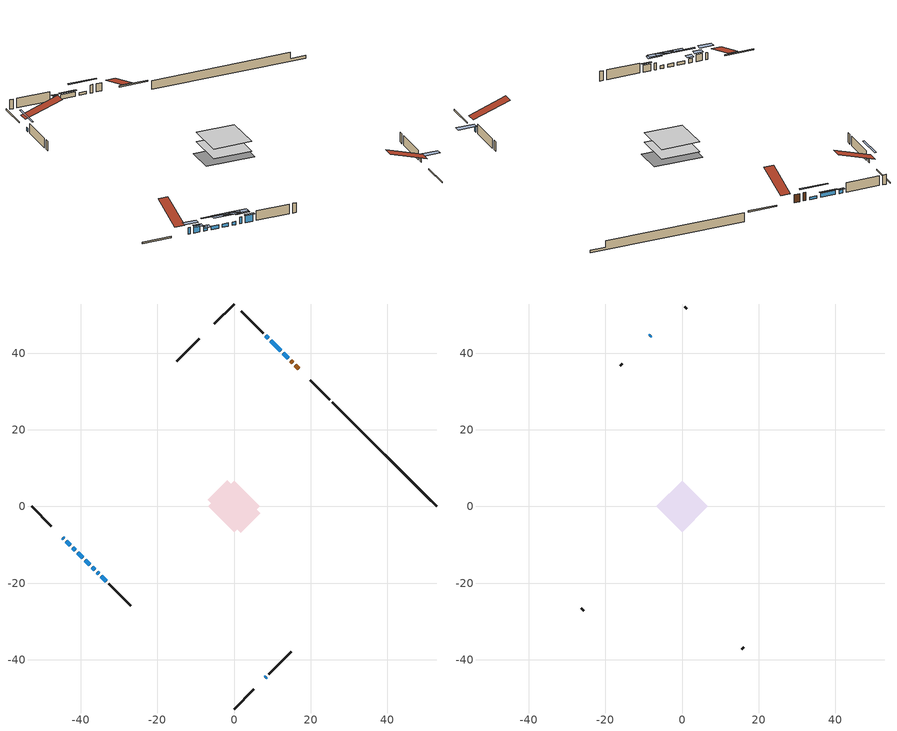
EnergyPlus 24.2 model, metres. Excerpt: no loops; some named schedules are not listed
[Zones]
conditioned space
 floor adiabatic (AdiabaticFloorConstruction): -6.7,0 0,6.7 6.7,0 0,-6.7 z0.61
 floor foundation (Slab1 construction): -6.79,1.77 -1.77,6.79 6.79,-1.77 1.77,-6.79 z-1.62
 wall outside (RimJoist1 construction): 0,-52.86 5.09,-47.77 / -52.86,0 -47.77,-5.09 / 0,52.86 -5.09,47.77 / 25.05,27.81 19.96,32.9 z0.61:0.91
 wall outside (AdiabaticWallConstruction 1): 16.92,35.94 15.97,36.89 / 15.31,37.55 14.84,38.02 z0.61:2.64
 wall outside (AdiabaticWallConstruction): -44.74,-8.12 -44.45,-8.41 / -35.71,-17.15 -35.36,-17.5 z0.61:2.29; -43.79,-9.07 -42.71,-10.15 / -34.7,-18.16 -33.39,-19.47 z0.61:2.36; -42.06,-10.8 -41.39,-11.47 / 12.24,40.63 9.65,43.21 z0.61:1.68; 14.19,38.67 12.89,39.97 z0.61:1.22; -40.74,-12.13 -39.42,-13.44 / -38.77,-14.09 -37.69,-15.17 z0.61:1.42; -37.03,-15.83 -36.37,-16.49 z0.61:1.43; 8.12,-44.74 8.48,-44.38 z0.61:1.83; 8.99,43.87 8.35,44.52 z0.61:1.53
 wall outside (Wall1 construction): 9.14,-43.73 14.9,-37.97 / -32.74,-20.13 -26.98,-25.89 / -9.14,43.73 -14.9,37.97 / 7.69,45.17 1.93,50.93 z0.61:3.05
 wall foundation (FoundationWall1 construction): 25.7,27.16,-1.62 25.7,27.16,0.61 50.15,2.72,0.61 50.15,2.72,-0.95 52.86,0,-0.95 52.86,0,-1.62
 window (WindowConstruction 5): -44.74,-8.12 -44.45,-8.41 z0.61:2.29
 window (WindowConstruction 3): -43.79,-9.07 -42.71,-10.15 z0.61:2.36
 window (WindowConstruction 4): -42.06,-10.81 -41.39,-11.47 z0.61:1.68
 window (WindowConstruction 8): 14.19,38.68 12.89,39.97 z0.61:1.22
 window (WindowConstruction 9): -40.74,-12.13 -39.43,-13.44 z0.61:1.42
 window (WindowConstruction 10): -38.77,-14.09 -37.69,-15.17 z0.61:1.42
 window (WindowConstruction 11): -37.03,-15.83 -36.37,-16.49 z0.61:1.42
 window (WindowConstruction 6): -35.71,-17.15 -35.36,-17.5 z0.61:2.29
 window (WindowConstruction 7): 8.12,-44.74 8.48,-44.38 z0.61:1.83
 window (WindowConstruction): 12.24,40.63 9.65,43.21 z0.61:1.68
 window (WindowConstruction 1): 8.99,43.87 8.35,44.52 z0.61:1.52
 window (WindowConstruction 2): -34.7,-18.16 -33.39,-19.47 z0.61:2.36
 door (Door): 16.92,35.94 15.97,36.89 z0.61:2.64
 door (Door 1): 15.31,37.55 14.84,38.02 z0.61:2.64
 ceiling adiabatic (AdiabaticFloorConstruction): 0,-6.7 6.7,0 0,6.7 -6.7,0 z0.61
attic - vented
 floor to conditioned space (Floor1 construction Reversed): -6.7,0 0,6.7 6.7,0 0,-6.7 z3.05
 wall outside (AdiabaticWallConstruction): -8.12,44.74 -8.48,44.38 z0.61:1.47
 wall outside (Wall2 construction): 15.55,-37.31 16.17,-36.69 / -26.32,-26.54 -25.7,-27.16 / -15.55,37.31 -16.17,36.69 / 1.27,51.59 0.66,52.2 z0.61:3.05
 window (WindowConstruction 12): -8.12,44.74 -8.48,44.38 z0.61:1.47
 roof outside (Roof1 construction): 7.47,-45.39,3.05 0.94,-38.87,6.13 -0.78,-40.59,6.13 5.75,-47.11,3.05; -45.39,-7.47,3.05 -38.87,-0.94,6.13 -40.59,0.78,6.13 -47.11,-5.75,3.05; -7.47,45.39,3.05 -0.94,38.87,6.13 0.78,40.59,6.13 -5.75,47.11,3.05; 17.58,35.28,3.05 11.05,28.75,6.13 12.77,27.03,6.13 19.3,33.56,3.05
shading: -10.64,42.23 -5.97,46.89 -6.25,47.18 -10.92,42.51 z4.52; -43.37,-9.49 -45.81,-7.05 -46.67,-7.91 -44.23,-10.35 z3.81; -42.5,-10.36 -44,-8.86 -44.86,-9.72 -43.36,-11.22 z2.66; -41.18,-11.68 -42.27,-10.59 -43.13,-11.46 -42.04,-12.54 z1.98; 11.03,41.84 16.05,36.81 16.34,37.1 11.32,42.13 z3.86; -37.56,-15.3 -42.6,-10.26 -42.89,-10.55 -37.85,-15.59 z4.06; -35.82,-17.04 -40.63,-12.23 -41.5,-13.09 -36.69,-17.9 z4.06; -34.5,-18.36 -38.9,-13.96 -39.76,-14.82 -35.37,-19.22 z4.06; -34.28,-18.58 -36.79,-16.07 -37.65,-16.93 -35.15,-19.44 z3.81; 8.76,-44.1 7.84,-45.02 11.07,-48.25 11.99,-47.33 z2.23; 9.44,43.42 12.45,40.41 12.74,40.71 9.73,43.71 z1.98; 8.14,44.73 9.2,43.66 9.5,43.95 8.43,45.02 z1.82; -33.18,-19.68 -34.91,-17.95 -35.21,-18.24 -33.47,-19.97 z2.66
[Building]
Building 1: Terrain=Suburbs
[Site:Location]
Quebec Intl AP_QC: Latitude {deg}=46.8; Longitude {deg}=-71.38; Time Zone {hr}=-5; Elevation {m}=74; Keep Site Location Information=Yes
[Site:GroundTemperature:Shallow]
0.0108218, -2.24938, -2.43038, -1.3578, 2.94801, 7.23376, 10.9493, 13.303, 13.5029, 11.5886, 7.96783, 3.81355
[Site:WaterMainsTemperature]
Calculation Method=Schedule; Temperature Schedule=mains temperature schedule
[Material] Roughness=Rough; Thermal Absorptance=0.9
Name | Thickness {m} | Conductivity {W/m-K} | Density {kg/m3} | Specific Heat {J/kg-K} | Solar Absorptance | Visible Absorptance
asphalt or fiberglass shingles | 0.00635 | 0.162714 | 1121.4 | 1465.45 | 0.4 | 0.4
ceiling stud and cavity | 0.1397 | 0.0759935 | 65.682 | 1177.47 | 0.7 | 0.7
concrete 4.0 in. | 0.1016 | 1.803125 | 2242.8 | 837.4 | 0.7 | 0.7
concrete 8.0 in. | 0.2032 | 1.803125 | 2242.8 | 837.4 | 0.7 | 0.7
door material | 0.04445 | 0.0451087 | 512.64 | 1214.23 | 0.7 | 0.7
exterior vertical ins | 0.0210149 | 0.029427 | 32.04 | 1214.23 | 0.7 | 0.7
floor covering | 0.0127 | 0.0433444 | 54.468 | 1339.84 | 0.6 | 0.6
floor rigid ins; wall rigid ins | 0.512978 | 0.029427 | 32.04 | 1214.23 | 0.7 | 0.7
floor stud and cavity | 0.1397 | 1.75129 | 37.0049 | 1207.88 | 0.7 | 0.7
furniture material conditioned space 1 | 0.1524 | 0.115458 | 640.8 | 1214.23 | 0.6 | 0.6
gypsum board | 0.0127 | 0.160291 | 801 | 837.4 | 0.6 | 0.6
gypsum board 1 | 0.0127 | 0.160291 | 801 | 837.4 | 0.7 | 0.7
osb sheathing 0.5 in. | 0.0127 | 0.115458 | 512.64 | 1214.23 | 0.7 | 0.7
osb sheathing 0.75 in. | 0.01905 | 0.115458 | 512.64 | 1214.23 | 0.7 | 0.7
osb sheathing 2.0 in. | 0.0508 | 0.115458 | 512.64 | 1214.23 | 0.7 | 0.7
rim joist stud and cavity | 0.0508 | 0.035724 | 125.044 | 1163.47 | 0.6 | 0.6
wall stud and cavity | 0.1397 | 0.0923614 | 139.0536 | 1170.24 | 0.7 | 0.7
wall stud and cavity 1 | 0.0889 | 6.9971 | 50.32683 | 1063.81 | 0.6 | 0.6
wall stud and cavity 2 | 0.0889 | 0.380278 | 52.3479 | 1209.89 | 0.7 | 0.7
wall stud and cavity 3 | 0.0889 | 0.391764 | 83.0341 | 1211.67 | 0.7 | 0.7
wood siding | 0.0254 | 0.102417 | 544.68 | 1172.36 | 0.4 | 0.4
wood siding 1 | 0.00254 | 0.102417 | 544.68 | 1172.36 | 0.4 | 0.4
wood siding 2; wood siding 3; wood siding 4 | 0.0254 | 0.102417 | 544.68 | 1172.36 | 0.7 | 0.7
[WindowMaterial:SimpleGlazingSystem]
Name | U-Factor {W/m2-K} | Solar Heat Gain Coefficient
WindowMaterial | 1.83456 | 0.39
WindowMaterial 1 | 1.89986 | 0.37
WindowMaterial 10 | 1.85727 | 0.38
WindowMaterial 11 | 1.91576 | 0.36
WindowMaterial 12 | 2.1196 | 0.29
WindowMaterial 2 | 1.728951 | 0.43
WindowMaterial 3 | 1.74826 | 0.42
WindowMaterial 4 | 1.87204 | 0.38
WindowMaterial 5 | 2.07361 | 0.3
WindowMaterial 6 | 1.79254 | 0.4
WindowMaterial 7 | 2.05771 | 0.31
WindowMaterial 8 | 1.98105 | 0.34
WindowMaterial 9 | 1.84024 | 0.39
[Construction]
AdiabaticFloorConstruction: floor stud and cavity, floor rigid ins, osb sheathing 0.75 in., floor covering
AdiabaticWallConstruction: wood siding 3, wall rigid ins, wall stud and cavity 2, gypsum board
AdiabaticWallConstruction 1: wood siding 4, wall rigid ins, wall stud and cavity 2, gypsum board
Door; Door 1: door material
Floor1 construction Reversed: gypsum board, ceiling stud and cavity
FoundationWall1 construction: concrete 8.0 in., gypsum board 1
furniture construction conditioned space 1: furniture material conditioned space 1
PartitionWallConstruction: gypsum board, wall stud and cavity 3, gypsum board
RimJoist1 construction: wood siding 2, osb sheathing 2.0 in., rim joist stud and cavity
Roof1 construction: asphalt or fiberglass shingles
Slab1 construction: concrete 4.0 in.
Wall1 construction: wood siding, osb sheathing 0.5 in., wall stud and cavity, gypsum board
Wall2 construction: wood siding 1, wall stud and cavity 1
WindowConstruction: WindowMaterial
WindowConstruction 1: WindowMaterial 1
WindowConstruction 10: WindowMaterial 10
WindowConstruction 11: WindowMaterial 11
WindowConstruction 12: WindowMaterial 12
WindowConstruction 2: WindowMaterial 2
WindowConstruction 3: WindowMaterial 3
WindowConstruction 4: WindowMaterial 4
WindowConstruction 5: WindowMaterial 5
WindowConstruction 6: WindowMaterial 6
WindowConstruction 7: WindowMaterial 7
WindowConstruction 8: WindowMaterial 8
WindowConstruction 9: WindowMaterial 9
[Zone] Multiplier=1; Part of Total Floor Area=Yes
Name | Volume {m3}
attic - vented | 44.8801
conditioned space | 427.7
[Space]
Name | Zone | Volume {m3}
attic - vented 1 | attic - vented | 44.8801
conditioned space 1 | conditioned space | 427.7
[ZoneInfiltration:EffectiveLeakageArea]
infil attic - vented 1: Zone or Space=attic - vented 1; Schedule=Always On Discrete; Effective Air Leakage Area {cm2}=3317.17; Stack Coefficient=0.000383681; Wind Coefficient=1.32344e-05
[ZoneMixing]
whole house fan mix: Zone or Space=attic - vented; Schedule=Always On Continuous; Design Flow Rate Calculation Method=Flow/Zone; Design Flow Rate {m3/s}=0; Source Zone or Space=conditioned space
[SurfaceProperty:ExposedFoundationPerimeter]
Slab1: Exposed Perimeter Calculation Method=TotalExposedPerimeter; Total Exposed Perimeter {m}=38.406
[InternalMass] Zone or ZoneList=conditioned space; Space or SpaceList=conditioned space 1
Name | Construction | Surface Area {m2}
furniture mass conditioned space 1 | furniture construction conditioned space 1 | 70.296
partition wall mass | PartitionWallConstruction | 175.74
[Lights]
interior lighting: Zone or ZoneList or Space or SpaceList=conditioned space 1; Schedule=interior lighting schedule; Design Level Calculation Method=LightingLevel; Lighting Level {W}=343.2; Return Air Fraction=0; Fraction Radiant=0.6; Fraction Visible=0.2; Fraction Replaceable=1
[People]
occupants: Zone or ZoneList or Space or SpaceList=conditioned space 1; Number of People Schedule=occupants schedule; Number of People Calculation Method=People; Number of People=3; Fraction Radiant=0.314171; Sensible Heat Fraction=0.56303; Activity Level Schedule=occupants activity schedule; Carbon Dioxide Generation Rate {m3/s-W}=0; Enable ASHRAE 55 Comfort Warnings=No; Mean Radiant Temperature Calculation Type=EnclosureAveraged
[ElectricEquipment] Zone or ZoneList or Space or SpaceList=conditioned space 1; Design Level Calculation Method=EquipmentLevel
Name | Schedule | Design Level {W} | Fraction Latent | Fraction Radiant | Fraction Lost
clothes dryer | clothes dryer schedule | 140.772 | 0.015 | 0.081 | 0.85
clothes washer | clothes washer schedule | 32.1985 | 0.03 | 0.162 | 0.7
cooking range | cooking range schedule | 215.147 | 0.08 | 0.432 | 0.2
dishwasher | dishwasher schedule | 66.8632 | 0.3 | 0.18 | 0.4
fridge | fridge schedule | 72.9452 | 0 | 0.6 | 0
mech vent house fan | mech vent house fan schedule | 0 | 0 | 0 | 1
mech vent house fan cfis | mech vent house fan cfis schedule | 0 | 0 | 0 | 0
misc plug loads | misc plug loads schedule | 494.7 | 0.045 | 0.513 | 0.1
whole house fan | Always On Discrete | 0 | 0 | 0 | 1
[OtherEquipment] Zone or ZoneList or Space or SpaceList=conditioned space 1; Design Level Calculation Method=EquipmentLevel
Name | Fuel Type | Schedule | Design Level {W} | Fraction Latent | Fraction Radiant | Fraction Lost
clothes dryer 1 | Electricity | clothes dryer schedule | 0 | 0.015 | 0.081 | 0.85
cooking range 1 | Electricity | cooking range schedule | 0 | 0.08 | 0.432 | 0.2
general water use latent | None | general water use schedule | 62.594 | 1 | 0 | 0
general water use sensible | None | general water use schedule | -61.6891 | 0 | 0.6 | 0
mech vent house fan latent load | None | Always On Discrete | 0 | 1 | 0 | 0
mech vent house fan sensible load | None | Always On Discrete | 0 | 0 | 0 | 0
water heater energy adjustment1 | Electricity | Always On Discrete | 0.01 | 0 | 0 | 1
[ZoneInfiltration:DesignFlowRate] Zone or ZoneList or Space or SpaceList=conditioned space 1; Schedule=Always On Discrete; Design Flow Rate Calculation Method=Flow/Zone; Design Flow Rate {m3/s}=0
infil flow; natural vent flow; whole house fan flow
[ZoneControl:Thermostat]
conditioned space Thermostat: Zone or ZoneList=conditioned space; Control Type Schedule=conditioned space Thermostat Schedule; Control 1=conditioned space temperature setpoint; Temperature Difference Between Cutout And Setpoint {deltaC}=0
[ZoneHVAC:Baseboard:Convective:Electric]
electric baseboard: Availability Schedule=Always On Discrete; Heating Design Capacity {W}=9930.71; Efficiency=1
[AirLoopHVAC:UnitarySystem]
unit heater unitary system: Control Type=Load; Controlling Zone or Thermostat Location=conditioned space; Dehumidification Control Type=None; Availability Schedule=Always On Discrete; Supply Fan=unit heater supply fan; Fan Placement=BlowThrough; Supply Air Fan Operating Mode Schedule=unit heater auto fan schedule; Heating Coil=unit heater htg coil; DX Heating Coil Sizing Ratio=1; Use DOAS DX Cooling Coil=No; Minimum Supply Air Temperature {C}=2; Latent Load Control=SensibleOnlyLoadControl; Cooling Supply Air Flow Rate Method=None; Heating Supply Air Flow Rate Method=SupplyAirFlowRate; Heating Supply Air Flow Rate {m3/s}=0.00141584; No Load Supply Air Flow Rate Method=SupplyAirFlowRate; No Load Supply Air Flow Rate {m3/s}=0; No Load Supply Air Flow Rate Control Set To Low Speed=Yes; Maximum Supply Air Temperature {C}=48.8889; Maximum Outdoor Dry-Bulb Temperature for Supplemental Heater Operation {C}=21; Ancillary On-Cycle Electric Power {W}=0; Ancillary Off-Cycle Electric Power {W}=0
[Fan:SystemModel]
unit heater supply fan: Availability Schedule=Always On Discrete; Design Maximum Air Flow Rate {m3/s}=0.00141584; Speed Control Method=Discrete; Electric Power Minimum Flow Rate Fraction=0.2; Design Pressure Rise {Pa}=500; Motor Efficiency=1; Motor In Air Stream Fraction=1; Design Electric Power Consumption {W}=Autosize; Design Power Sizing Method=PowerPerFlow; Electric Power Per Unit Flow Rate {W/(m3/s)}=28251.7; Electric Power Per Unit Flow Rate Per Unit Pressure {W/((m3/s)-Pa)}=1.66667; Fan Total Efficiency=0.7; Motor Loss Radiative Fraction=0; Number of Speeds=1; Speed Flow Fraction 1=1; Speed Electric Power Fraction 1=1
[Coil:Heating:Fuel]
unit heater htg coil: Availability Schedule=Always On Discrete; Fuel Type=OtherFuel1; Burner Efficiency=0.3; Nominal Capacity {W}=0.293071; On Cycle Parasitic Electric Load {W}=0; Off Cycle Parasitic Fuel Load {W}=0
[Zone equipment]
conditioned space: electric baseboard, unit heater unitary system
[Foundation:Kiva]
Foundation Kiva 1: Initial Indoor Air Temperature {C}=18; Wall Height Above Grade {m}=0.609996; Wall Depth Below Slab {m}=0.2032; Custom Block Material Name 1=exterior vertical ins; Custom Block Depth 1 {m}=2.23001; Custom Block X Position 1 {m}=0.2159; Custom Block Z Position 1 {m}=0
[Foundation:Kiva:Settings]
Soil Conductivity {W/m-K}=0.849921; Soil Density {kg/m3}=1842.3; Soil Specific Heat {J/kg-K}=418.7; Ground Solar Absorptivity=0.9; Ground Thermal Absorptivity=0.9; Ground Surface Roughness {m}=0.03; Far-Field Width {m}=40; Deep-Ground Boundary Condition=ZeroFlux; Deep-Ground Depth {m}=40; Minimum Cell Dimension {m}=0.2; Maximum Cell Growth Coefficient=3; Simulation Timestep=Timestep
[Exterior:Lights]
exterior lighting: Schedule=exterior lighting schedule; Design Level {W}=75.6
[EnergyManagementSystem:GlobalVariable]
infil_program_Qfan
infil_program_Qinf
natural_vent_program_Qnv
natural_vent_program_Qwhf
[EnergyManagementSystem:Sensor]
Name | Output:Variable or Output:Meter Index Key | Output:Variable or Output:Meter
airflow_gain | infil flow | Infiltration Sensible Heat Gain Energy
airflow_gain_1 | natural vent flow | Infiltration Sensible Heat Gain Energy
airflow_gain_2 | whole house fan flow | Infiltration Sensible Heat Gain Energy
airflow_loss | infil flow | Infiltration Sensible Heat Loss Energy
airflow_loss_1 | natural vent flow | Infiltration Sensible Heat Loss Energy
airflow_loss_2 | whole house fan flow | Infiltration Sensible Heat Loss Energy
clg_load_cond |  | Cooling:EnergyTransfer:Zone:CONDITIONED SPACE
clg_sp_s; clg_sp_s_1 | cooling setpoint | Schedule Value
clothes_dryer_exhaust_0_sch_s | clothes dryer exhaust 0 schedule | Schedule Value
conditioned_space_clg_unmet_s | conditioned space | Zone Cooling Setpoint Not Met Time
conditioned_space_htg_unmet_s | conditioned space | Zone Heating Setpoint Not Met Time
cool_season | cooling season schedule | Schedule Value
fridge_tin_s | conditioned space | Zone Mean Air Temperature
htg_load_cond |  | Heating:EnergyTransfer:Zone:CONDITIONED SPACE
htg_sp_s; htg_sp_s_1 | heating setpoint | Schedule Value
ig_ee_conv | clothes dryer | Electric Equipment Convective Heating Energy
ig_ee_conv_2 | cooking range | Electric Equipment Convective Heating Energy
ig_ee_conv_4 | fridge | Electric Equipment Convective Heating Energy
ig_ee_conv_5 | misc plug loads | Electric Equipment Convective Heating Energy
ig_ee_conv_6 | whole house fan | Electric Equipment Convective Heating Energy
ig_ee_rad | clothes dryer | Electric Equipment Radiant Heating Energy
ig_ee_rad_2 | cooking range | Electric Equipment Radiant Heating Energy
ig_ee_rad_4 | fridge | Electric Equipment Radiant Heating Energy
ig_ee_rad_5 | misc plug loads | Electric Equipment Radiant Heating Energy
ig_ee_rad_6 | whole house fan | Electric Equipment Radiant Heating Energy
ig_lgt_conv | interior lighting | Lights Convective Heating Energy
ig_lgt_rad | interior lighting | Lights Radiant Heating Energy
ig_lgt_vis | interior lighting | Lights Visible Radiation Heating Energy
ig_oe_conv | clothes dryer 1 | Other Equipment Convective Heating Energy
ig_oe_conv_1 | cooking range 1 | Other Equipment Convective Heating Energy
ig_oe_conv_2 | general water use latent | Other Equipment Convective Heating Energy
ig_oe_conv_3 | general water use sensible | Other Equipment Convective Heating Energy
ig_oe_conv_4 | water heater energy adjustment1 | Other Equipment Convective Heating Energy
ig_oe_rad | clothes dryer 1 | Other Equipment Radiant Heating Energy
ig_oe_rad_1 | cooking range 1 | Other Equipment Radiant Heating Energy
ig_oe_rad_2 | general water use latent | Other Equipment Radiant Heating Energy
ig_oe_rad_3 | general water use sensible | Other Equipment Radiant Heating Energy
ig_oe_rad_4 | water heater energy adjustment1 | Other Equipment Radiant Heating Energy
ig_ppl_conv | occupants | People Convective Heating Energy
ig_ppl_rad | occupants | People Radiant Heating Energy
im_conv | furniture mass conditioned space 1 | Surface Inside Face Convection Heat Gain Energy
im_conv_1 | partition wall mass | Surface Inside Face Convection Heat Gain Energy
im_ig | furniture mass conditioned space 1 | Surface Inside Face Internal Gains Radiation Heat Gain Energy
im_ig_1 | partition wall mass | Surface Inside Face Internal Gains Radiation Heat Gain Energy
im_lgt | furniture mass conditioned space 1 | Surface Inside Face Lights Radiation Heat Gain Energy
im_lgt_1 | partition wall mass | Surface Inside Face Lights Radiation Heat Gain Energy
im_sol | furniture mass conditioned space 1 | Surface Inside Face Solar Radiation Heat Gain Energy
im_sol_1 | partition wall mass | Surface Inside Face Solar Radiation Heat Gain Energy
im_surf | furniture mass conditioned space 1 | Surface Inside Face Net Surface Thermal Radiation Heat Gain Energy
im_surf_1 | partition wall mass | Surface Inside Face Net Surface Thermal Radiation Heat Gain Energy
mv_conv | mech vent house fan | Electric Equipment Convective Heating Energy
mv_conv_1 | mech vent house fan cfis | Electric Equipment Convective Heating Energy
mv_conv_2 | mech vent house fan latent load | Other Equipment Convective Heating Energy
mv_conv_3 | mech vent house fan sensible load | Other Equipment Convective Heating Energy
mv_rad | mech vent house fan | Electric Equipment Radiant Heating Energy
mv_rad_1 | mech vent house fan cfis | Electric Equipment Radiant Heating Energy
mv_rad_2 | mech vent house fan latent load | Other Equipment Radiant Heating Energy
mv_rad_3 | mech vent house fan sensible load | Other Equipment Radiant Heating Energy
natural_vent_s | natural vent schedule | Schedule Value
out_pb_s |  | Site Outdoor Air Barometric Pressure
out_wt_s |  | Site Outdoor Air Humidity Ratio
site_vw_s |  | Site Wind Speed
ss_back_out | Window1 | Surface Window Shortwave from Zone Back Out Window Heat Transfer Rate
ss_back_out_1 | Window10 | Surface Window Shortwave from Zone Back Out Window Heat Transfer Rate
ss_back_out_10 | Window8 | Surface Window Shortwave from Zone Back Out Window Heat Transfer Rate
ss_back_out_11 | Window9 | Surface Window Shortwave from Zone Back Out Window Heat Transfer Rate
ss_back_out_2 | Window11 | Surface Window Shortwave from Zone Back Out Window Heat Transfer Rate
ss_back_out_3 | Window13 | Surface Window Shortwave from Zone Back Out Window Heat Transfer Rate
ss_back_out_4 | Window15 | Surface Window Shortwave from Zone Back Out Window Heat Transfer Rate
ss_back_out_5 | Window16 | Surface Window Shortwave from Zone Back Out Window Heat Transfer Rate
ss_back_out_6 | Window17 | Surface Window Shortwave from Zone Back Out Window Heat Transfer Rate
ss_back_out_7 | Window3 | Surface Window Shortwave from Zone Back Out Window Heat Transfer Rate
ss_back_out_8 | Window4 | Surface Window Shortwave from Zone Back Out Window Heat Transfer Rate
ss_back_out_9 | Window5 | Surface Window Shortwave from Zone Back Out Window Heat Transfer Rate
ss_conv | Door1 | Surface Inside Face Convection Heat Gain Energy
ss_conv_1 | Door3 | Surface Inside Face Convection Heat Gain Energy
ss_conv_10 | Window4 | Surface Inside Face Convection Heat Gain Energy
ss_conv_11 | Window5 | Surface Inside Face Convection Heat Gain Energy
ss_conv_12 | Window8 | Surface Inside Face Convection Heat Gain Energy
ss_conv_13 | Window9 | Surface Inside Face Convection Heat Gain Energy
ss_conv_2 | Window1 | Surface Inside Face Convection Heat Gain Energy
ss_conv_3 | Window10 | Surface Inside Face Convection Heat Gain Energy
ss_conv_4 | Window11 | Surface Inside Face Convection Heat Gain Energy
ss_conv_5 | Window13 | Surface Inside Face Convection Heat Gain Energy
ss_conv_6 | Window15 | Surface Inside Face Convection Heat Gain Energy
ss_conv_7 | Window16 | Surface Inside Face Convection Heat Gain Energy
ss_conv_8 | Window17 | Surface Inside Face Convection Heat Gain Energy
ss_conv_9 | Window3 | Surface Inside Face Convection Heat Gain Energy
ss_ig | Door1 | Surface Inside Face Internal Gains Radiation Heat Gain Energy
ss_ig_1 | Door3 | Surface Inside Face Internal Gains Radiation Heat Gain Energy
ss_ig_10 | Window4 | Surface Inside Face Internal Gains Radiation Heat Gain Energy
ss_ig_11 | Window5 | Surface Inside Face Internal Gains Radiation Heat Gain Energy
ss_ig_12 | Window8 | Surface Inside Face Internal Gains Radiation Heat Gain Energy
ss_ig_13 | Window9 | Surface Inside Face Internal Gains Radiation Heat Gain Energy
ss_ig_2 | Window1 | Surface Inside Face Internal Gains Radiation Heat Gain Energy
ss_ig_3 | Window10 | Surface Inside Face Internal Gains Radiation Heat Gain Energy
ss_ig_4 | Window11 | Surface Inside Face Internal Gains Radiation Heat Gain Energy
ss_ig_5 | Window13 | Surface Inside Face Internal Gains Radiation Heat Gain Energy
ss_ig_6 | Window15 | Surface Inside Face Internal Gains Radiation Heat Gain Energy
ss_ig_7 | Window16 | Surface Inside Face Internal Gains Radiation Heat Gain Energy
ss_ig_8 | Window17 | Surface Inside Face Internal Gains Radiation Heat Gain Energy
ss_ig_9 | Window3 | Surface Inside Face Internal Gains Radiation Heat Gain Energy
ss_lgt | Door1 | Surface Inside Face Lights Radiation Heat Gain Energy
ss_lgt_1 | Door3 | Surface Inside Face Lights Radiation Heat Gain Energy
ss_sol | Door1 | Surface Inside Face Solar Radiation Heat Gain Energy
ss_sol_1 | Door3 | Surface Inside Face Solar Radiation Heat Gain Energy
ss_surf | Door1 | Surface Inside Face Net Surface Thermal Radiation Heat Gain Energy
ss_surf_1 | Door3 | Surface Inside Face Net Surface Thermal Radiation Heat Gain Energy
ss_surf_10 | Window4 | Surface Inside Face Net Surface Thermal Radiation Heat Gain Energy
ss_surf_11 | Window5 | Surface Inside Face Net Surface Thermal Radiation Heat Gain Energy
ss_surf_12 | Window8 | Surface Inside Face Net Surface Thermal Radiation Heat Gain Energy
ss_surf_13 | Window9 | Surface Inside Face Net Surface Thermal Radiation Heat Gain Energy
ss_surf_2 | Window1 | Surface Inside Face Net Surface Thermal Radiation Heat Gain Energy
ss_surf_3 | Window10 | Surface Inside Face Net Surface Thermal Radiation Heat Gain Energy
ss_surf_4 | Window11 | Surface Inside Face Net Surface Thermal Radiation Heat Gain Energy
ss_surf_5 | Window13 | Surface Inside Face Net Surface Thermal Radiation Heat Gain Energy
ss_surf_6 | Window15 | Surface Inside Face Net Surface Thermal Radiation Heat Gain Energy
ss_surf_7 | Window16 | Surface Inside Face Net Surface Thermal Radiation Heat Gain Energy
ss_surf_8 | Window17 | Surface Inside Face Net Surface Thermal Radiation Heat Gain Energy
ss_surf_9 | Window3 | Surface Inside Face Net Surface Thermal Radiation Heat Gain Energy
